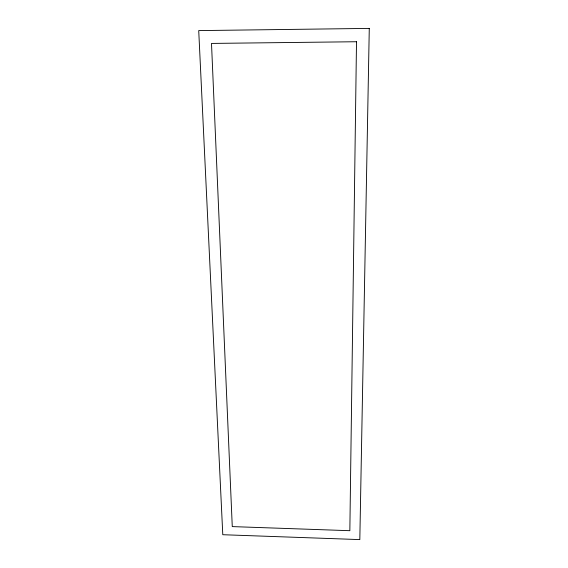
<?xml version="1.0" encoding="UTF-8"?>
<svg xmlns="http://www.w3.org/2000/svg" width="568" height="568" viewBox="0 0 568 568"><rect width="100%" height="100%" fill="white"/><g stroke="black" fill="none" stroke-linecap="round" stroke-linejoin="round"><path stroke-width="0.85" d="M356.505 41.734L349.845 530.697L232.269 526.6L211.502 43.424L356.505 41.734M369.278 28.4L359.821 539.6L222.784 534.715L198.722 30.601L369.278 28.4"/></g></svg>
